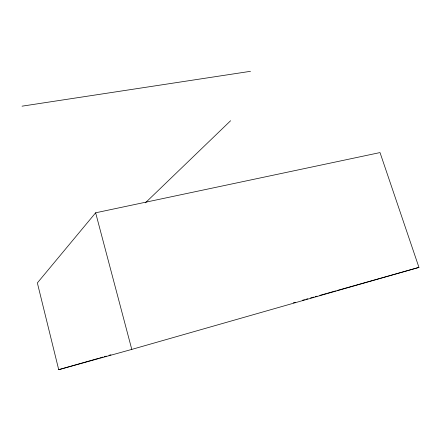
<?xml version="1.0" encoding="UTF-8"?>
<svg xmlns="http://www.w3.org/2000/svg" width="441" height="441" viewBox="0 0 441 441"><rect width="100%" height="100%" fill="white"/><g stroke="black" fill="none" stroke-linecap="round" stroke-linejoin="round"><path stroke-width="0.66" d="M95.642 212.799L37.358 282.918L58.714 369.685L131.787 349.404L418.95 267.395L380.021 152.575L95.642 212.799L131.787 349.404M145.409 202.821L230.615 120.729M58.714 369.685L98.354 358.373M99.677 357.993L102.979 357.056M104.302 356.675L106.287 356.113M108.927 355.358L110.912 354.79M293.298 302.868L295.283 302.305M302.559 300.255L304.538 299.693M305.861 299.323L307.846 298.761M310.492 298.011L313.799 297.08M315.122 296.705L317.107 296.148M319.753 295.398L326.362 293.535M327.685 293.16L335.623 290.917M336.946 290.547L418.95 267.395M22.05 106.171L250.488 71.315"/></g></svg>
